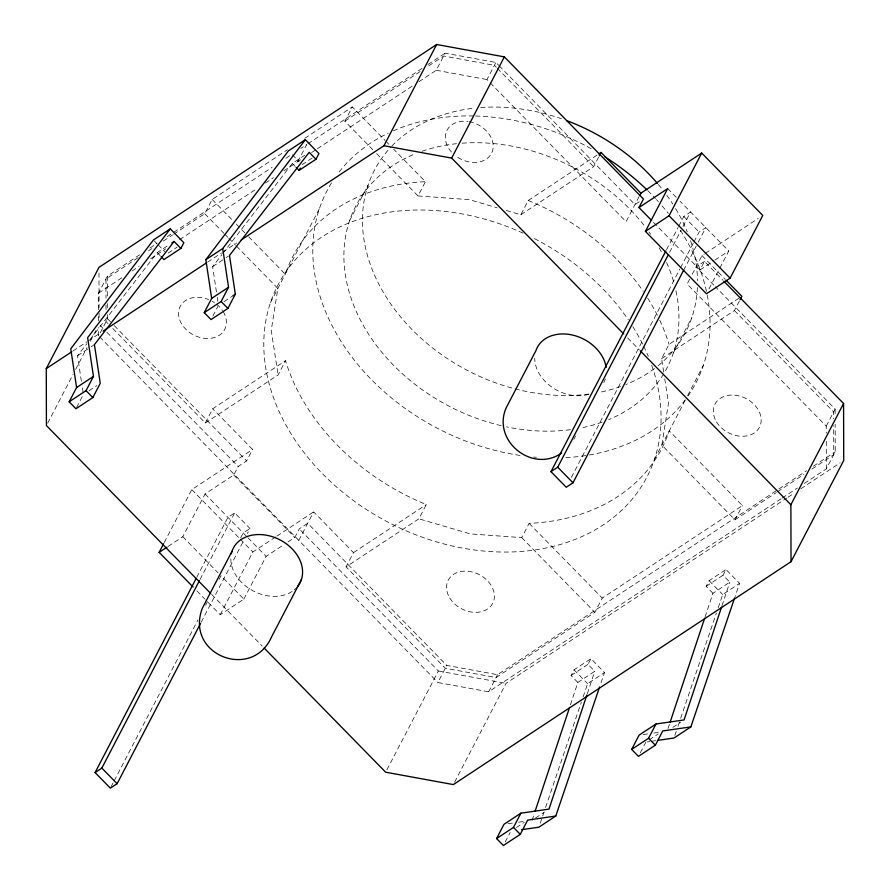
<?xml version="1.0" encoding="UTF-8"?>
<svg xmlns="http://www.w3.org/2000/svg" width="890" height="890" viewBox="0 0 890 890"><rect width="100%" height="100%" fill="white"/><g stroke="black" fill="none" stroke-linecap="round" stroke-linejoin="round"><path stroke-width="0.67" stroke-dasharray="4.45 3.34" d="M532.109 820.257L534.278 813.694M570.446 704.769L577.855 682.452L594.743 671.316L587.956 664.374L590.927 658.678L604.488 672.54L600.027 685.712M587.333 693.622L594.743 671.316M668.056 728.476L669.358 724.538M705.091 616.926L712.935 593.296L729.811 582.16L723.036 575.229L725.995 569.522L739.568 583.384L735.096 596.556M721.968 605.779L729.811 582.16M540.23 823.239L543.801 812.703M545.592 807.441L581.348 702.121M583.139 696.848L587.611 683.687L604.488 672.54M674.854 735.407L676.2 731.458M677.991 726.184L680.227 719.598M680.672 718.286L716.428 612.965M718.219 607.692L722.68 594.531L739.568 583.384M98.59 309.698L98.545 293.166L107.445 276.056L139.608 254.829M47.693 423.128L73.091 374.345M75.628 369.461L87.053 347.512M90.235 341.415L97.221 327.998M107.557 314.637L107.568 318.765L98.657 335.875L98.634 327.609M76.573 407.542L83.371 394.481M173.728 234.181L204.733 213.711L212.154 199.449L287.437 149.765M212.877 316.017L217.828 306.505M297.783 161.657L306.683 144.547L300.909 148.363M372.788 149.731L344.875 121.207L352.295 106.956L385.014 140.386M112.819 328.51L205.301 423.006L212.721 408.755L285.534 360.695A207.971 159.544 27.5 0 0 426.31 504.552L418.89 518.814L346.077 566.863L445.3 668.256L496.075 677.546L594.843 612.342L602.263 598.091L742.405 505.587L669.269 430.86A207.971 159.544 27.5 0 1 529.127 523.353L521.707 537.616L470.309 533.911L418.89 518.814M270.449 302.7L319.432 208.605M164.272 542.5L191.795 489.6L252.582 449.483L212.721 408.755M168.154 546.393L182.784 536.737L205.045 493.961L233.747 475.015L238.209 466.46L246.641 460.887L252.582 449.483M349.503 220.876L368.06 185.231M418.923 81.702L436.234 70.277L445.134 53.166L495.908 62.445L498.789 65.404M205.301 423.006L278.103 374.957L285.534 360.695M196.735 577.321L227.94 517.357L234.693 512.907L249.968 528.504L247.398 533.433M200.039 579.479L234.693 512.907M376.637 153.659L418.011 195.945L425.431 181.694L393.68 149.242M111.005 786.927L113.564 782.01M114.198 780.786L197.936 619.93M205.601 605.2L207.526 601.518M219.029 579.412L220.942 575.73L243.838 599.126L220.208 614.734L205.668 599.871M240.667 537.849L243.215 532.954L249.968 528.504M201.185 622.199L244.183 539.596M639.142 196.59L626.082 221.677L486.997 79.555L495.908 62.445M220.208 614.734L252.86 552L275.8 536.859M243.838 599.126L266.11 556.361L283.332 544.991M287.926 541.954L294.812 537.415L299.262 528.86L307.706 523.287L446.791 665.409L497.555 674.687L777.816 489.7M298.795 540.397L313.647 511.884L353.508 552.612L346.077 566.863M506.332 210.485L520.839 214.746L528.26 200.484L598.759 153.959M520.839 214.746L593.641 166.686L598.692 156.996M386.928 769.761L438.347 670.982L299.262 528.86M781.086 498.778L488.655 691.797L437.88 682.519L446.791 665.409M666.499 249.745L678.047 227.562M678.692 226.327L683.82 216.459L690.573 212.009L681.673 229.108M669.58 252.326L681.039 230.332M571.38 477.396L679.838 269.047M680.483 267.812L693.31 243.159M693.955 241.924L699.084 232.056L705.848 227.606L696.937 244.717M683.576 270.371L696.303 245.929M689.683 279.182L687.147 284.077L826.22 426.199L826.243 433.085M692.231 274.298L701.988 255.564L704.279 254.051M653.516 222.411L700.041 269.948L704.491 261.393L722.969 280.272M663.706 372.087L661.615 358.603L669.035 344.341L740.691 297.049M488.655 691.797L497.555 674.687M673.341 353.007L691.897 317.363M709.019 288.883L719.198 269.336M719.832 268.113L728.743 251.002L680.082 201.285M454.612 782.143L506.043 683.353L786.86 498M654.428 459.374L685.077 400.489M687.603 395.638L703.412 365.278M661.615 358.603L734.417 310.543L739.468 300.853M577.855 682.452L571.069 675.521L574.039 669.825L590.927 658.678M505.231 841.94L510.181 832.428M664.741 378.829L668.501 403.092L661.848 445.111L734.984 519.849L742.405 505.587M712.935 593.296L706.148 586.365L709.119 580.669L725.995 569.522M640.299 752.784L645.873 742.093M826.22 426.199L835.131 409.089L715.493 286.836M804.293 483.459L826.343 468.908L835.243 451.797L835.176 424.241M573.839 439.349L575.619 436.033M81.357 381.131L77.541 355.755L86.864 343.696M90.257 339.301L157.219 252.627L169.601 244.45M216.437 291.976L212.621 266.611L221.944 254.54M222.789 253.439L292.287 163.471L304.669 155.294M304.814 138.295L352.295 106.956M149.943 248.01L156.829 243.46M167.175 236.629L272.04 167.42M285.901 158.264L290.518 155.216M307.818 143.802L422.16 68.33M427.912 64.536L445.134 53.166M138.117 257.677L105.966 278.904L106.01 298.195M148.463 250.858L151.901 248.577M163.393 241.001L172.582 234.938M344.875 121.207L420.681 71.178M428.724 65.871L443.654 56.014L494.417 65.304L496.342 67.273M98.545 293.166L124.022 276.345M132.132 270.994L139.085 266.399M150.666 258.756L165.729 248.822M179.624 239.644L257.232 188.413M265.342 183.062L273.453 177.711M283.877 170.835L301.243 159.377M311.622 152.524L316.239 149.476M317.396 148.708L413.149 85.507M168.099 253.105L177.099 247.164M302.044 164.695L312.179 158.008M72.969 350.994L86.886 341.805M88.054 341.037L100.815 332.615M207.57 262.149L221.499 252.949M222.656 252.193L236.584 242.992M77.541 355.755L89.923 347.589M91.047 346.844L94.429 344.619M212.621 266.611L225.003 258.434M226.127 257.688L228.374 256.209M89 390.766L96.877 385.559M224.08 301.61L233.08 295.669M639.209 201.785L634.982 204.566L499.757 66.383M276.946 536.103L313.647 511.884M705.425 253.294L758.18 218.473M704.491 261.393L696.047 266.967L714.514 285.835M700.041 269.948L713.813 260.848M714.959 260.091L728.743 251.002M353.508 552.612L426.31 504.552M778.973 488.944L806.529 470.754M813.427 466.204L835.243 451.797M734.984 519.849L776.336 492.559M777.482 491.803L803.904 474.359M811.936 469.052L833.763 454.657L833.685 425.72M782.243 498.011L797.329 488.054M788.028 497.232L793.824 493.405M800.789 488.81L840.249 462.767M571.069 675.521L587.956 664.374M706.148 586.365L723.036 575.229M516.423 827.533L524.299 822.327M649.244 739.857L658.255 733.916M535.48 818.032L544.491 812.081M672.807 727.386L680.683 722.191M643.103 734.573L648.454 733.805M653.805 733.037L659.156 732.259M647.208 741.893L649.889 741.515M651.224 741.314L656.575 740.547M508.023 823.728L513.374 822.961M518.725 822.182L524.077 821.414M418.011 195.945L469.408 199.649L497.098 207.782M436.234 70.277L486.997 79.555M438.347 670.982L506.043 683.353M667.678 188.602L676.267 197.38M683.82 216.459L699.084 232.056M701.988 255.564L725.317 279.404M497.31 68.252L593.641 166.686M734.417 310.543L833.641 411.936L833.663 418.823M627.584 337.877L639.254 349.792M385.982 141.376L388.863 144.325M292.354 154.793L299.14 161.724M709.119 580.669L722.68 594.531M292.287 163.471L295.202 166.441M212.154 199.449L232.368 220.108M236.217 224.035L244.872 232.891M248.722 236.818L285.301 274.187A207.971 159.544 27.5 0 1 425.431 181.694M529.127 523.353L602.263 598.091M204.733 213.711L223.98 233.38M224.947 234.359L227.829 237.307M228.797 238.297L235.527 245.173M236.495 246.163L277.869 288.449L271.228 330.468L278.103 374.957M521.707 537.616L594.843 612.342M154.37 240.979L157.274 243.949M158.242 244.939L165.028 251.87M574.039 669.825L587.611 683.687M157.219 252.627L160.122 255.597M107.568 318.765L110.449 321.724M114.309 325.662L246.641 460.887M108.002 323.593L106.077 321.624L106.066 317.485M100.092 325.328L103.006 328.321M106.9 332.293L238.209 466.46M99.624 336.865L437.88 682.519M233.747 475.015L294.812 537.415M205.045 493.961L247.031 536.859M247.976 537.838L266.11 556.361M191.795 489.6L239.288 538.139M240.256 539.129L252.86 552M182.784 536.737L218.083 572.804M211.664 594.409L262.205 646.062M196.946 590.96L204.7 598.881M217.238 297.316L217.839 301.321M82.37 387.806L83.171 393.146M835.131 409.089L835.154 415.975M826.265 441.351L826.343 468.908M107.445 276.056L107.501 296.726M107.523 303.612L107.534 307.74M106.032 305.081L106.043 310.599M98.979 272.941L99.079 307.673M99.09 313.224L99.102 318.787M98.601 316.584L98.612 320.723M297.015 587.211A37.58 28.836 27.5 0 1 294.245 589.892M292.131 591.45A37.58 28.836 27.5 0 1 253.027 590.838A37.58 28.836 27.5 0 1 230.799 558.887M588.635 394.292A37.58 28.836 27.5 0 1 534.712 358.292M605.311 379.007A37.58 28.836 27.5 0 1 603.809 382.478M651.691 365.245A207.971 159.544 27.5 0 1 482.647 550.943A207.971 159.544 27.5 0 1 264.886 327.064A207.971 159.544 27.5 0 1 523.342 233.28M534.401 238.631A207.971 159.544 27.5 0 1 628.362 319.833M632.823 326.641A207.971 159.544 27.5 0 1 643.092 344.953M643.715 346.21A207.971 159.544 27.5 0 1 648.265 356.345M685.356 399.743A207.971 159.544 27.5 0 1 587.166 455.357M585.787 455.58A207.971 159.544 27.5 0 1 564.694 457.705M536.436 457.282A207.971 159.544 27.5 0 1 533.7 457.048M520.027 455.424A207.971 159.544 27.5 0 1 331.959 182.183M339.168 171.926A207.971 159.544 27.5 0 1 388.262 133.122M393.302 130.819A207.971 159.544 27.5 0 1 474.192 115.978M475.538 116.012A207.971 159.544 27.5 0 1 593.029 149.72M647.764 190.649A207.971 159.544 27.5 0 1 655.463 198.514M656.419 199.549A207.971 159.544 27.5 0 1 658.322 201.641M662.049 205.868A207.971 159.544 27.5 0 1 668.312 213.466M680.361 230.276A207.971 159.544 27.5 0 1 706.96 293.644M707.227 295.002A207.971 159.544 27.5 0 1 686.19 398.631M663.64 373.911A175.397 134.557 27.5 0 1 608.649 419.635M602.152 422.127A175.397 134.557 27.5 0 1 581.27 427.901M570.423 429.692A175.397 134.557 27.5 0 1 506.532 426.855M501.226 425.676A175.397 134.557 27.5 0 1 350.159 295.335A175.397 134.557 27.5 0 1 415.485 153.725M422.005 151.289A175.397 134.557 27.5 0 1 456.57 143.691M462.121 143.19A175.397 134.557 27.5 0 1 644.939 226.505M648.977 231.945A175.397 134.557 27.5 0 1 650.534 234.137M659.145 247.776A175.397 134.557 27.5 0 1 662.449 253.873M666.61 262.539A175.397 134.557 27.5 0 1 674.297 284.055M675.955 290.796A175.397 134.557 27.5 0 1 664.341 372.732M528.26 200.484A207.971 159.544 27.5 0 1 643.203 291.319M647.675 298.128A207.971 159.544 27.5 0 1 657.31 315.182M659.757 320.222A207.971 159.544 27.5 0 1 669.035 344.341M697.382 287.537A175.397 134.557 27.5 0 1 655.596 367.715M654.473 368.571A175.397 134.557 27.5 0 1 625.915 384.513M620.708 386.494A175.397 134.557 27.5 0 1 598.492 392.512M588.969 394.059A175.397 134.557 27.5 0 1 398.62 314.47A175.397 134.557 27.5 0 1 390.91 147.05M391.867 146.049A175.397 134.557 27.5 0 1 475.115 108.057M480.678 107.545A175.397 134.557 27.5 0 1 561.356 118.704M658.333 184.486A175.397 134.557 27.5 0 1 661.804 188.725M666.744 195.21A175.397 134.557 27.5 0 1 672.784 204.021M675.588 208.538A175.397 134.557 27.5 0 1 687.28 231.901M690.506 240.667A175.397 134.557 27.5 0 1 697.493 280.617M469.197 121.685A25.053 19.224 27.5 0 1 492.036 152.201A25.053 19.224 27.5 0 1 455.235 155.539M451.508 152.045A25.053 19.224 27.5 0 1 447.125 130.062A25.053 19.224 27.5 0 1 467.951 121.474M223.179 311.622A25.053 19.224 27.5 0 1 208.727 338.478A25.053 19.224 27.5 0 1 178.545 313.525A25.053 19.224 27.5 0 1 208.627 299.574M212.165 301.287A25.053 19.224 27.5 0 1 214.401 302.645M216.504 304.18A25.053 19.224 27.5 0 1 222.522 310.61M716.539 421.938A25.053 19.224 27.5 0 0 758.002 429.514A25.053 19.224 27.5 0 0 737.187 395.527A25.053 19.224 27.5 0 0 716.539 421.938M449.773 598.024A25.053 19.224 27.5 0 0 491.224 605.601A25.053 19.224 27.5 0 0 470.421 571.602A25.053 19.224 27.5 0 0 449.773 598.024"/><path stroke-width="1.33" d="M535.157 811.068L569.578 707.394M586.899 694.934L548.985 809.11L520.895 813.171L504.007 824.307L496.587 838.569L503.373 845.5L520.261 834.353L527.681 820.102L555.772 816.041L599.582 687.024M670.226 721.912L704.658 618.239M721.534 607.091L684.065 719.954L655.975 724.015L639.087 735.151L631.666 749.413L638.453 756.344L655.329 745.197L662.761 730.946L690.851 726.896L734.651 597.869M210.696 593.419L46.425 425.565L46.269 368.605L98.968 267.389L436.656 44.5L504.352 56.871L643.426 198.993L638.976 207.548L651.58 220.431M180.881 248.41L174.095 241.479L94.429 344.619L100.259 383.334L92.838 397.585L75.95 408.733L69.164 401.802L76.585 387.539L93.472 376.403L87.643 337.688L170.279 228.841L183.852 242.714L180.881 248.41L164.005 259.557L161.09 256.587M69.164 401.802L86.052 390.654L93.472 376.403M315.961 159.254L309.175 152.323L229.498 255.463L235.327 294.178L227.907 308.43L211.03 319.577L204.244 312.646L211.664 298.395L228.541 287.248L222.722 248.533L305.359 139.686L318.932 153.558L315.961 159.254L299.073 170.402L296.17 167.431M204.244 312.646L221.12 301.499L228.541 287.248M299.073 170.402L300.264 168.121M193.063 587L159.143 552.334L163.627 543.723M241.223 239.933L383.957 145.726L436.656 44.5M200.55 623.434L117.113 783.701L110.36 788.151L95.097 772.553L196.089 578.544M95.097 772.553L101.849 768.092L199.405 580.703M232.001 551.288L202.308 608.315C184.775 654.817 252.193 681.317 271.706 636.628L301.387 579.601M623.701 333.906L451.653 158.097L504.352 56.871M599.281 155.861L601.062 152.435L640.922 193.163L639.732 195.444M640.922 193.163L701.709 153.047L762.763 215.436L730.111 278.17L706.471 293.767L645.417 231.378L667.678 188.602L638.976 207.548M645.417 231.378L669.058 215.769L701.709 153.047M683.576 270.371L572.993 482.803L566.24 487.253L550.977 471.656L665.854 250.98M550.977 471.656L557.73 467.194L668.312 254.774M740.057 299.707L741.848 296.292L726.285 280.394M496.587 838.569L513.474 827.422L520.895 813.171M631.666 749.413L648.554 738.266L655.975 724.015M264.152 648.042L385.648 772.197L453.344 784.58L791.032 561.69L790.876 504.741L843.575 403.515L723.937 281.273M791.032 561.69L843.731 460.464L843.575 403.515M211.664 298.395L205.835 259.669L288.471 150.833L305.359 139.686M170.279 228.841L153.403 239.989L70.755 348.824L76.585 387.539M171.848 242.97L174.095 241.479M205.835 259.669L222.722 248.533M46.269 368.605L71.801 351.761M103.14 331.08L206.413 262.906M233.08 295.669L235.327 294.178M598.759 153.959L601.062 152.435M159.143 552.334L167.02 547.139M555.772 816.041L538.895 827.188L521.495 829.702M690.851 726.896L673.964 738.033L657.91 740.347M561.579 453.032C532.565 473.602 491.547 440.772 506.232 407.72L535.913 350.693A37.58 28.836 27.5 0 1 572.882 335.141A37.58 28.836 27.5 0 1 606.19 367.414M383.957 145.726L451.653 158.097M669.058 215.769L730.111 278.17M640.221 350.782L790.876 504.741M557.73 467.194L572.993 482.803M221.12 301.499L227.907 308.43M648.554 738.266L655.329 745.197M86.052 390.654L92.838 397.585M513.474 827.422L520.261 834.353M101.849 768.092L117.113 783.701M231.322 553.736A37.58 28.836 27.5 0 1 278.904 539.318A37.58 28.836 27.5 0 1 297.827 586.232M604.71 156.696A207.971 159.544 27.5 0 1 646.796 189.704M566.563 120.573A175.397 134.557 27.5 0 1 657.454 183.429"/></g></svg>
